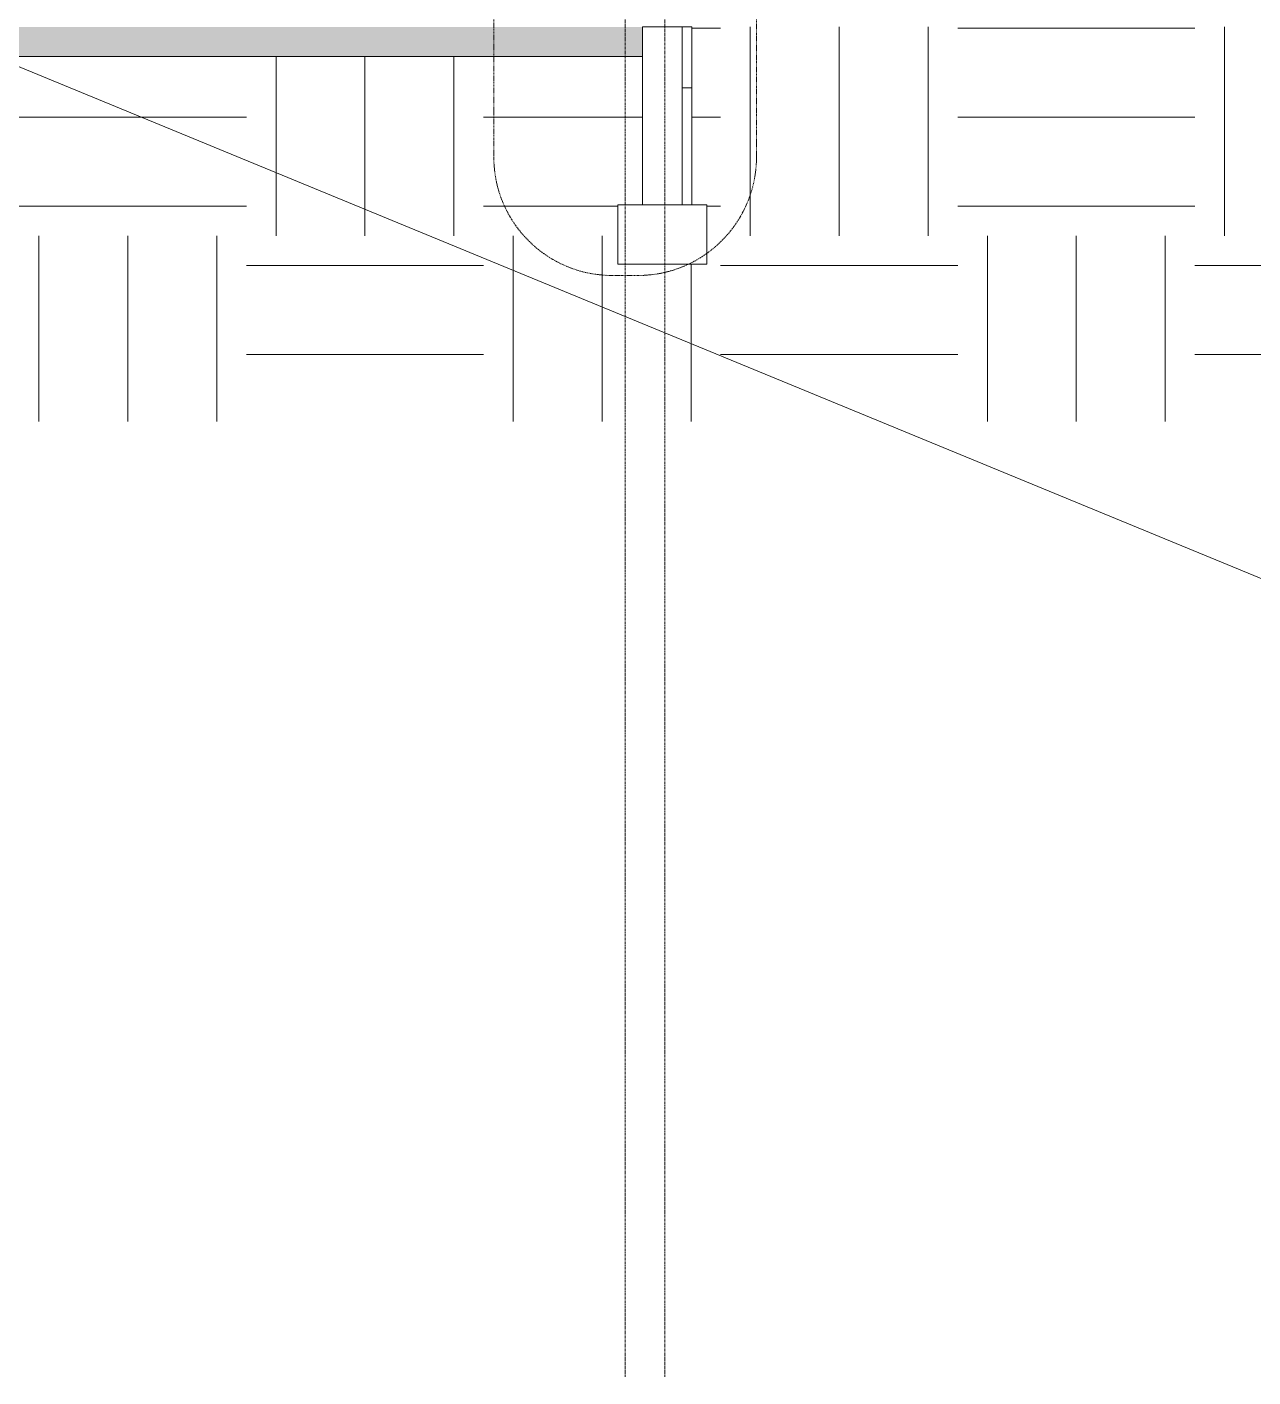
# Model space of a CAD drawing. Header units: inches. Extents: x 21386 to 98813, y -290 to 853.
# Drawn here: x 29668.9 to 29917.1, y -273.2 to 0 of the extents above; entities that cross this region are included whole.
import ezdxf

# ---------------------------------------------------------------- set-up
doc = ezdxf.new("R2010")
doc.units = ezdxf.units.IN
doc.header["$MEASUREMENT"] = 0
doc.linetypes.add('Dash Dot 3_16_', pattern=[0.3125, 0.1875, -0.0625, 0, -0.0625])
doc.linetypes.add('Grid Line 1_2_', pattern=[0.875, 0.5, -0.125, 0.125, -0.125])
for name, color, linetype, lineweight in [('A-ANNO-IDEN', 131, 'Continuous', 9), ('A-ANNO-SYMB', 150, 'Continuous', 9), ('A-FLOR', 192, 'Continuous', 13), ('A-FLOR-MCUT', 51, 'Continuous', 9), ('A-FLOR-PATT', 8, 'Continuous', 25), ('A-WALL', 113, 'Continuous', 13), ('A-WALL-PATT', 111, 'Continuous', 25), ('C-TOPO', 7, 'Continuous', 13), ('L-SITE-WALL', 31, 'Continuous', 13), ('S-FNDN', 32, 'Continuous', 13), ('S-GRID', 1, 'Continuous', 9)]:
    doc.layers.add(name, color=color, linetype=linetype, lineweight=lineweight)
pattern_1 = [(50, (22033.27, 107.706), (55.0854, -4.8198), [5.76, -63.36]), (355, (22033.27, 107.706), (-10.6557, 57.7685), [4.608, -50.688]), (100.451, (22037.863, 107.305), (44.4295, 52.9487), [4.895, -53.848]), (46.184, (22033.27, 123.066), (81.9644, -12.712), [8.64, -95.04]), (96.636, (22040.1, 122.01), (71.7815, 74.8124), [7.343, -80.772]), (351.184, (22033.27, 123.07), (71.782, 74.8124), [6.912, -76.032]), (21, (22040.95, 119.226), (45.842, -30.9215), [5.76, -63.36]), (326, (22040.95, 119.226), (18.687, 55.6915), [4.608, -50.688]), (71.451, (22044.77, 116.65), (64.529, 24.77), [4.895, -53.848]), (37.5, (22033.272, 107.706), (0.9339, 25.5668), [2.534, -47.539, 2.534, -48.922, -50.88]), (37.5, (22033.272, 107.706), (0.9339, 25.5668), [-101.53, 2.534, -48.346]), (7.5, (22033.272, 107.706), (20.20404, 30.2913), [2.534, -26.803, 2.534, -46.387, -19.392]), (7.5, (22033.272, 107.706), (20.20404, 30.2913), [-78.259, 2.534, -16.858]), (327.5, (22016.146, 107.706), (40.9978, -1.7324), [2.534, -16.666, 2.534, -57.37, -79.488]), (327.5, (22016.146, 107.706), (40.9978, -1.7324), [-79.104, 2.534, -76.954]), (317.5, (22008.466, 107.706), (44.7889, 7.6878), [2.534, -22.426, 2.534, -37.248, -56.448]), (317.5, (22008.466, 107.706), (44.7889, 7.6878), [-64.742, 2.534, -53.914])]

# ---------------------------------------------------------------- blocks, each defined once
blk = doc.blocks.new('Struct_Xcel_Sports Complex_rvt-2-Building Section - North_South looking East _ Clinic')
at = {"layer": 'A-FLOR-PATT', "lineweight": 9}
h = blk.add_hatch(dxfattribs=at)
h.set_pattern_fill('FP_25', color=256, style=0, pattern_type=2)
h.set_pattern_definition(pattern_1)
h.paths.add_polyline_path([(22104.33, -6), (22790.8, -6), (22790.8, 0), (20899.55, 0), (20899.55, -6), (21794.49, -6)], flags=0)
at = {"layer": 'S-FNDN', "lineweight": 9}
h = blk.add_hatch(dxfattribs=at)
h.set_pattern_fill('FP_25', color=8, style=0, pattern_type=2)
h.set_pattern_definition(pattern_1)
h.paths.add_polyline_path([(22785.8, -48), (22803.8, -48), (22803.8, -36), (22785.8, -36)], flags=0)
at = {"layer": 'A-FLOR', "color": 7}
blk.add_line((20899.55, -6), (22790.8, -6), dxfattribs=at)
at = {"layer": 'A-FLOR-MCUT', "color": 7, "lineweight": 13}
blk.add_line((22790.8, -6), (22790.8, 0), dxfattribs=at)
at = {"layer": 'A-WALL', "color": 7}
blk.add_line((22790.8, 0), (22790.8, -6), dxfattribs=at)
at = {"layer": 'L-SITE-WALL', "color": 7}
for p, q in [((22798.8, 0), (22790.8, 0)), ((22798.8, -36), (22798.8, 0)), ((22790.8, -6), (22790.8, -36)), ((22790.8, -36), (22798.8, -36))]:
    blk.add_line(p, q, dxfattribs=at)
at = {"layer": 'S-FNDN', "color": 7}
for p, q in [((22803.8, -36), (22785.8, -36)), ((22785.8, -36), (22785.8, -48)), ((22803.8, -48), (22803.8, -36)), ((22785.8, -48), (22803.8, -48))]:
    blk.add_line(p, q, dxfattribs=at)

msp = doc.modelspace()

# ---------------------------------------------------------------- hatches: boundary and pattern name
at = {"layer": 'A-WALL-PATT', "lineweight": 9}
h = msp.add_hatch(dxfattribs=at)
h.set_pattern_fill('FP_19', color=8, style=0, pattern_type=2)
h.set_pattern_definition([(0, (22033.272, 107.706), (0, 24), []), (90, (22033.272, 107.706), (-24, 1e-15), [])])
h.paths.add_polyline_path([(29801.51, -36), (29803.51, -36), (29803.51, 0), (29801.51, 0), (29801.51, -1.69)], flags=0)
at = {"layer": 'C-TOPO', "lineweight": 9}
h = msp.add_hatch(dxfattribs=at)
h.set_pattern_fill('FP_18', color=8, style=0, pattern_type=2)
h.set_pattern_definition([(0, (22033.27, 107.706), (48, 48), [48, -48]), (0, (22033.27, 125.706), (48, 48), [48, -48]), (0, (22033.27, 143.706), (48, 48), [48, -48]), (90, (22039.27, 149.706), (-48, 48), [48, -48]), (90, (22057.27, 149.706), (-48, 48), [48, -48]), (90, (22075.27, 149.706), (-48, 48), [48, -48])])
h.paths.add_polyline_path([(30005.13, -79.81), (30036.59, -79.81), (30036.59, 0), (29803.51, 0), (29803.51, -36), (29806.51, -36), (29806.51, -48), (29788.51, -48), (29788.51, -36), (29793.51, -36), (29793.51, -6), (27902.26, -6), (27902.26, -36), (27907.26, -36), (27907.26, -48), (27889.26, -48), (27889.26, -36), (27892.26, -36), (27892.26, 0), (27557.8, 0), (27557.8, -79.81), (29924.36, -79.81)], flags=0)
h.paths.add_polyline_path([(29538.32, -24), (29538.32, -12), (29554.32, -12), (29554.32, -24)], flags=0)

# ---------------------------------------------------------------- linework, layer by layer
at = {"layer": 'A-ANNO-IDEN', "color": 153}
msp.add_line((29618.14, 12.16), (29960.57, -128.87), dxfattribs=at)
at = {"layer": 'A-ANNO-SYMB', "linetype": 'Dash Dot 3_16_'}
for p, q in [((29763.39, 261.25), (29763.39, -26.28)), ((29816.57, -26.28), (29816.57, 261.25)), ((29787.39, -50.28), (29792.57, -50.28))]:
    msp.add_line(p, q, dxfattribs=at)
for centre, start, end in [((29787.39, -26.28), 180, 270), ((29792.57, -26.28), 270, 360)]:
    msp.add_arc(centre, 24, start, end, dxfattribs=at)
at = {"layer": 'L-SITE-WALL', "color": 7}
for p, q in [((29801.51, 0), (29801.51, -36)), ((29803.51, 0), (29801.51, 0)), ((29803.51, -36), (29803.51, 0)), ((29801.51, -36), (29803.51, -36))]:
    msp.add_line(p, q, dxfattribs=at)
at = {"layer": 'S-GRID', "linetype": 'Grid Line 1_2_'}
for p, q in [((29790.01, -273.16), (29790.01, 738.66)), ((29790.01, -273.16), (29790.01, 738.66)), ((29798.01, -273.16), (29798.01, 738.66)), ((29798.01, -273.16), (29798.01, 738.66))]:
    msp.add_line(p, q, dxfattribs=at)

# ---------------------------------------------------------------- block references
at = {"color": 50, "lineweight": 5}
msp.add_blockref('Struct_Xcel_Sports Complex_rvt-2-Building Section - North_South looking East _ Clinic', (7002.71, 0), dxfattribs=at)

doc.saveas('drawing.dxf')
